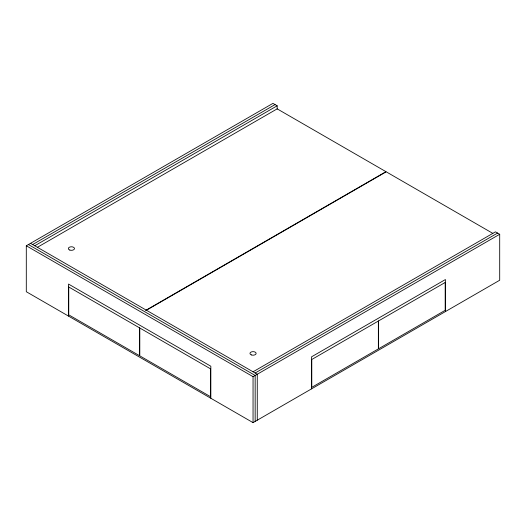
<?xml version="1.0" encoding="UTF-8"?>
<svg xmlns="http://www.w3.org/2000/svg" width="526" height="526" viewBox="0 0 526 526"><rect width="100%" height="100%" fill="white"/><g stroke="black" fill="none" stroke-linecap="round" stroke-linejoin="round"><path stroke-width="0.79" d="M253.052 371.803L495.479 231.841L499.7 234.274L499.7 280.233L253.052 422.634L26.3 291.726L26.3 245.767L272.948 103.366L277.169 105.798L277.169 109.086M32.632 244.544L275.059 104.582M34.742 245.767L277.169 105.798M37.359 247.319L277.169 108.862L385.966 171.673L146.149 310.13M145.682 310.675L386.202 171.811L492.862 233.393M255.163 373.019L497.589 233.057M26.3 245.767L253.052 376.675L499.7 234.274M30.521 243.328L257.273 374.242L257.273 420.202M28.411 244.544L255.163 375.459L255.163 421.418M445.423 311.57L445.423 279.536L311.543 356.832L311.543 388.865M253.052 376.675L253.052 422.634M210.834 398.267L210.834 366.234L68.511 284.066L68.511 316.1M378.365 321.038L311.786 359.482L311.786 387.333L378.365 348.896L378.365 321.038M445.187 282.462L378.608 320.899L378.608 348.758L445.187 310.314L445.187 282.462M139.554 327.862L68.755 286.992L68.755 314.844L139.554 355.721L139.554 327.862M210.597 368.877L139.798 328L139.798 355.859L210.597 396.735L210.597 368.877M251.435 354.932A3.071 1.775 0 0 0 256.123 353.472A3.071 1.775 0 0 0 251.592 351.855A3.071 1.775 0 0 0 251.435 354.932M69.794 250.06A3.071 1.775 0 0 0 74.482 248.607A3.071 1.775 0 0 0 69.951 246.99A3.071 1.775 0 0 0 69.794 250.06"/></g></svg>
